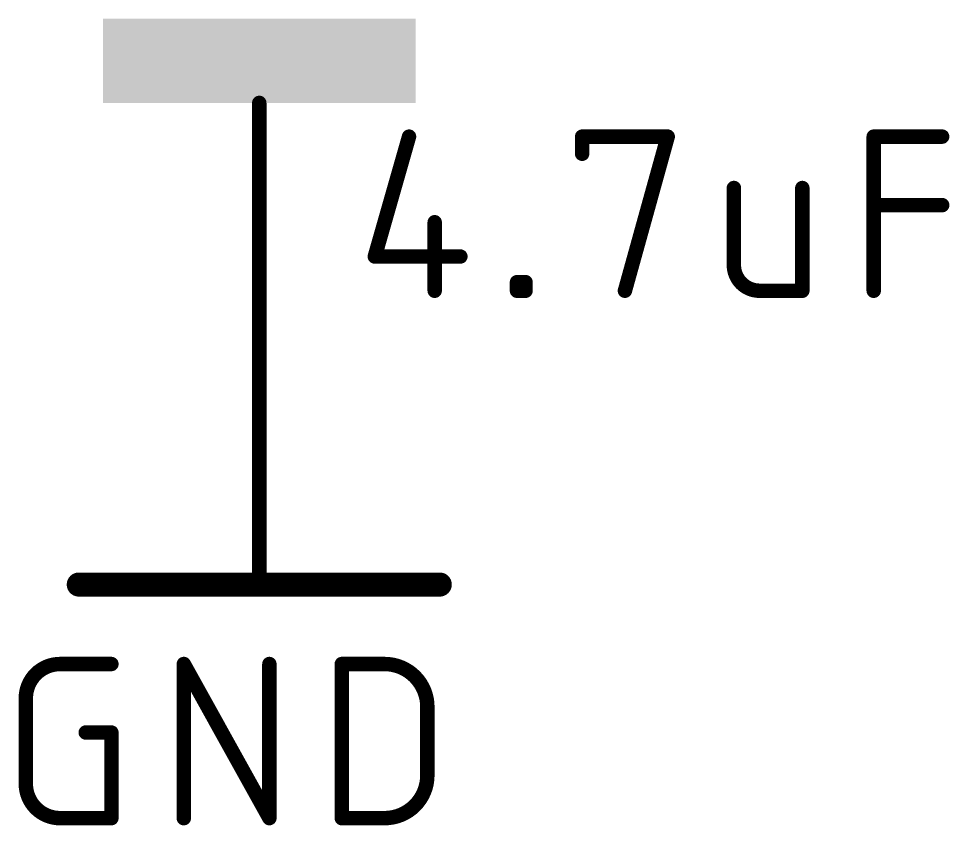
# Model space of a CAD drawing. Extents: x -177 to 163, y -159 to 163.
# Drawn here: x 44.45 to 54.27, y -107.95 to -99.44 of the extents above; entities that cross this region are included whole.
import ezdxf

# ---------------------------------------------------------------- set-up
doc = ezdxf.new("R2010")
doc.units = 0
doc.layers.add('94', color=12, linetype='CONTINUOUS')
doc.layers.add('96', color=251, linetype='CONTINUOUS')

# ---------------------------------------------------------------- blocks, each defined once
blk = doc.blocks.new('RECT')
blk.add_solid([(-0.5, -0.5), (0.5, -0.5), (-0.5, 0.5), (0.5, 0.5)])

msp = doc.modelspace()

# ---------------------------------------------------------------- linework, layer by layer
at = {"layer": '94'}
for points, const_width in [([(46.99, -102.87), (46.99, -100.33)], 0.1524), ([(46.99, -102.87), (46.99, -105.41)], 0.1524), ([(45.085, -105.41), (48.895, -105.41)], 0.254)]:
    msp.add_lwpolyline(points, dxfattribs=dict(at, const_width=const_width))
for points, const_width in [([(47.0281, -100.33, 1), (46.9519, -100.33)], 0.0762), ([(47.0281, -102.87, 1), (46.9519, -102.87)], 0.0762), ([(46.9519, -102.87, 1), (47.0281, -102.87)], 0.0762), ([(45.085, -105.3465, 1), (45.085, -105.4735)], 0.127), ([(48.895, -105.4735, 1), (48.895, -105.3465)], 0.127), ([(46.9519, -105.41, 1), (47.0281, -105.41)], 0.0762)]:
    msp.add_lwpolyline(points, format="xyb", dxfattribs=dict(at, const_width=const_width))
at = {"layer": '96', "const_width": 0.1524}
for points in [[(48.5704, -100.6856), (48.2092, -101.95)], [(50.3976, -100.8662), (50.3976, -100.6856)], [(50.3976, -100.6856), (51.3007, -100.6856)], [(51.3007, -100.6856), (50.8491, -102.3112)], [(53.4747, -102.3112), (53.4747, -100.6856)], [(53.4747, -100.6856), (54.1972, -100.6856)], [(51.9989, -101.2275), (51.9989, -102.0403)], [(52.7214, -102.3112), (52.7214, -101.2275)], [(53.4747, -101.4081), (54.1972, -101.4081)], [(48.8414, -101.5887), (48.8414, -102.3112)], [(48.2092, -101.95), (49.1123, -101.95)], [(49.7098, -102.3112), (49.7098, -102.2209)], [(49.7098, -102.2209), (49.8001, -102.2209)], [(49.8001, -102.2209), (49.8001, -102.3112)], [(49.8001, -102.3112), (49.7098, -102.3112)], [(52.2698, -102.3112), (52.7214, -102.3112)], [(44.8874, -106.2482), (45.4293, -106.2482)], [(46.1935, -107.8738), (46.1935, -106.2482)], [(46.1935, -106.2482), (47.0966, -107.8738)], [(47.0966, -107.8738), (47.0966, -106.2482)], [(47.8609, -107.8738), (47.8609, -106.2482)], [(47.8609, -106.2482), (48.3124, -106.2482)], [(44.5262, -107.5126), (44.5262, -106.6094)], [(48.764, -106.6998), (48.764, -107.4222)], [(45.1584, -106.9707), (45.4293, -106.9707)], [(45.4293, -106.9707), (45.4293, -107.8738)], [(45.4293, -107.8738), (44.8874, -107.8738)], [(48.3124, -107.8738), (47.8609, -107.8738)]]:
    msp.add_lwpolyline(points, dxfattribs=at)
at = {"layer": '96'}
for points, const_width in [([(48.6071, -100.6961, 1), (48.5338, -100.6751)], 0.0762), ([(50.4357, -100.6856, 1), (50.3595, -100.6856)], 0.0762), ([(50.3976, -100.6475, 1), (50.3976, -100.7237)], 0.0762), ([(51.3374, -100.6958, 1), (51.264, -100.6754)], 0.0762), ([(51.3007, -100.7237, 1), (51.3007, -100.6475)], 0.0762), ([(53.5128, -100.6856, 1), (53.4366, -100.6856)], 0.0762), ([(53.4747, -100.6475, 1), (53.4747, -100.7237)], 0.0762), ([(54.1972, -100.7237, 1), (54.1972, -100.6475)], 0.0762), ([(50.3595, -100.8662, 1), (50.4357, -100.8662)], 0.0762), ([(52.037, -101.2275, 1), (51.9608, -101.2275)], 0.0762), ([(52.7595, -101.2275, 1), (52.6833, -101.2275)], 0.0762), ([(53.4747, -101.37, 1), (53.4747, -101.4462)], 0.0762), ([(54.1972, -101.4462, 1), (54.1972, -101.37)], 0.0762), ([(48.8795, -101.5887, 1), (48.8033, -101.5887)], 0.0762), ([(48.2092, -101.9119, 1), (48.2092, -101.9881)], 0.0762), ([(48.1726, -101.9395, 1), (48.2458, -101.9604)], 0.0762), ([(49.1123, -101.9881, 1), (49.1123, -101.9119)], 0.0762), ([(51.9989, -102.0403, 0.4142), (52.2698, -102.3112)], 0.1524), ([(52.037, -102.0403, 1), (51.9608, -102.0403)], 0.0762), ([(51.9608, -102.0403, 1), (52.037, -102.0403)], 0.0762), ([(49.7479, -102.2209, 1), (49.6717, -102.2209)], 0.0762), ([(49.7098, -102.1828, 1), (49.7098, -102.259)], 0.0762), ([(49.8382, -102.2209, 1), (49.762, -102.2209)], 0.0762), ([(49.8001, -102.259, 1), (49.8001, -102.1828)], 0.0762), ([(49.7098, -102.2731, 1), (49.7098, -102.3493)], 0.0762), ([(49.8001, -102.3493, 1), (49.8001, -102.2731)], 0.0762), ([(52.2698, -102.2731, 1), (52.2698, -102.3493)], 0.0762), ([(52.2698, -102.3493, 1), (52.2698, -102.2731)], 0.0762), ([(52.7214, -102.3493, 1), (52.7214, -102.2731)], 0.0762), ([(48.8033, -102.3112, 1), (48.8795, -102.3112)], 0.0762), ([(49.6717, -102.3112, 1), (49.7479, -102.3112)], 0.0762), ([(49.762, -102.3112, 1), (49.8382, -102.3112)], 0.0762), ([(50.8124, -102.301, 1), (50.8858, -102.3214)], 0.0762), ([(52.6833, -102.3112, 1), (52.7595, -102.3112)], 0.0762), ([(53.4366, -102.3112, 1), (53.5128, -102.3112)], 0.0762), ([(44.8874, -106.2482, 0.4142), (44.5262, -106.6094)], 0.1524), ([(44.8874, -106.2101, 1), (44.8874, -106.2863)], 0.0762), ([(44.8874, -106.2863, 1), (44.8874, -106.2101)], 0.0762), ([(45.4293, -106.2863, 1), (45.4293, -106.2101)], 0.0762), ([(46.2316, -106.2482, 1), (46.1554, -106.2482)], 0.0762), ([(46.2268, -106.2297, 1), (46.1602, -106.2667)], 0.0762), ([(47.1347, -106.2482, 1), (47.0585, -106.2482)], 0.0762), ([(47.899, -106.2482, 1), (47.8228, -106.2482)], 0.0762), ([(47.8609, -106.2101, 1), (47.8609, -106.2863)], 0.0762), ([(48.764, -106.6998, 0.4142), (48.3124, -106.2482)], 0.1524), ([(48.3124, -106.2101, 1), (48.3124, -106.2863)], 0.0762), ([(48.3124, -106.2863, 1), (48.3124, -106.2101)], 0.0762), ([(44.5643, -106.6094, 1), (44.4881, -106.6094)], 0.0762), ([(44.4881, -106.6094, 1), (44.5643, -106.6094)], 0.0762), ([(48.8021, -106.6998, 1), (48.7259, -106.6998)], 0.0762), ([(48.7259, -106.6998, 1), (48.8021, -106.6998)], 0.0762), ([(45.1584, -106.9326, 1), (45.1584, -107.0088)], 0.0762), ([(45.4674, -106.9707, 1), (45.3912, -106.9707)], 0.0762), ([(45.4293, -107.0088, 1), (45.4293, -106.9326)], 0.0762), ([(48.3124, -107.8738, 0.4142), (48.764, -107.4222)], 0.1524), ([(48.8021, -107.4222, 1), (48.7259, -107.4222)], 0.0762), ([(44.5262, -107.5126, 0.4142), (44.8874, -107.8738)], 0.1524), ([(44.5643, -107.5126, 1), (44.4881, -107.5126)], 0.0762), ([(48.7259, -107.4222, 1), (48.8021, -107.4222)], 0.0762), ([(44.4881, -107.5126, 1), (44.5643, -107.5126)], 0.0762), ([(44.8874, -107.8357, 1), (44.8874, -107.9119)], 0.0762), ([(44.8874, -107.9119, 1), (44.8874, -107.8357)], 0.0762), ([(45.3912, -107.8738, 1), (45.4674, -107.8738)], 0.0762), ([(45.4293, -107.9119, 1), (45.4293, -107.8357)], 0.0762), ([(46.1554, -107.8738, 1), (46.2316, -107.8738)], 0.0762), ([(47.0585, -107.8738, 1), (47.1347, -107.8738)], 0.0762), ([(47.0633, -107.8923, 1), (47.1299, -107.8553)], 0.0762), ([(47.8609, -107.8357, 1), (47.8609, -107.9119)], 0.0762), ([(47.8228, -107.8738, 1), (47.899, -107.8738)], 0.0762), ([(48.3124, -107.8357, 1), (48.3124, -107.9119)], 0.0762), ([(48.3124, -107.9119, 1), (48.3124, -107.8357)], 0.0762)]:
    msp.add_lwpolyline(points, format="xyb", dxfattribs=dict(at, const_width=const_width))

# ---------------------------------------------------------------- block references
at = {"layer": '94', "xscale": 3.302, "yscale": 0.889}
msp.add_blockref('RECT', (46.99, -99.8855), dxfattribs=at)

doc.saveas('drawing.dxf')
